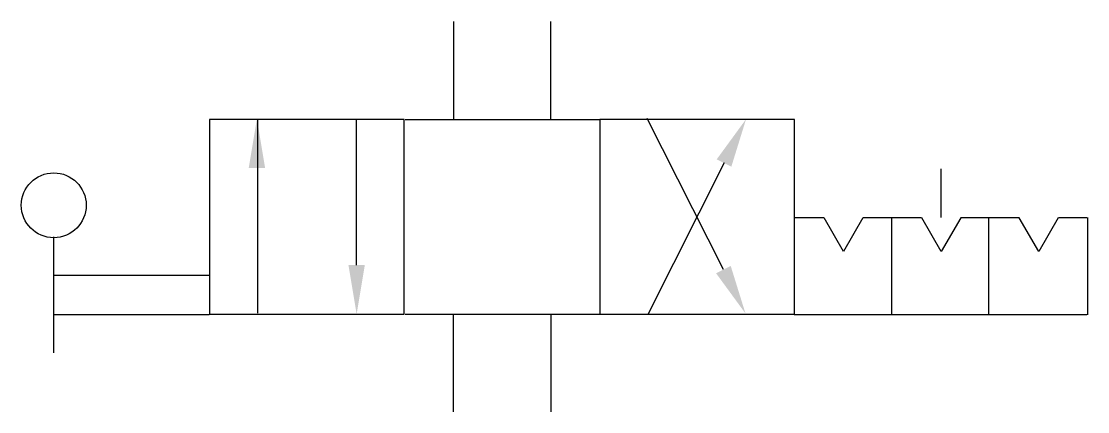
# Model space of a CAD drawing. Extents: x 96.4 to 151.1, y 15.2 to 35.2.
import ezdxf

# ---------------------------------------------------------------- set-up
doc = ezdxf.new("R2010")
doc.units = 0
doc.header["$MEASUREMENT"] = 0
for name, color, linetype in [('11', 1, 'CONTINUOUS'), ('12', 2, 'CONTINUOUS'), ('16', 6, 'CONTINUOUS')]:
    doc.layers.add(name, color=color, linetype=linetype)

# ---------------------------------------------------------------- blocks, each defined once
blk = doc.blocks.new('FHYA05', base_point=(660.45, 339.229))
at = {"layer": '11'}
for p, q in [((652.423, 341.206), (652.423, 335.259)), ((660.426, 339.229), (652.423, 339.229)), ((652.423, 337.229), (660.426, 337.229))]:
    blk.add_line(p, q, dxfattribs=at)
blk.add_circle((652.443, 342.835), 1.665, dxfattribs=at)
blk = doc.blocks.new('FHYJ10', base_point=(695.595, 97.595))
at = {"layer": '11'}
for p, q in [((708.157, 107.73), (708.157, 112.73)), ((713.139, 107.73), (713.139, 112.73)), ((695.607, 107.693), (695.607, 97.693)), ((705.607, 107.693), (695.607, 107.693)), ((698.081, 97.739), (698.081, 107.725)), ((703.162, 100.218), (703.162, 107.693)), ((705.607, 97.693), (705.607, 107.693)), ((705.647, 107.693), (715.647, 107.693)), ((725.643, 107.694), (715.643, 107.694)), ((715.643, 107.694), (715.643, 97.694)), ((721.993, 99.981), (718.085, 107.741)), ((725.643, 97.694), (725.643, 107.694)), ((722.024, 105.457), (718.134, 97.714)), ((695.607, 97.693), (705.607, 97.693)), ((705.647, 97.698), (715.647, 97.698)), ((708.118, 97.688), (708.118, 92.688)), ((713.139, 97.688), (713.139, 92.688)), ((715.643, 97.694), (725.643, 97.694))]:
    blk.add_line(p, q, dxfattribs=at)
at = {"layer": '12'}
for points in [[(697.622, 105.205), (698.462, 105.205), (698.042, 107.725)], [(721.649, 105.646), (722.4, 105.269), (723.156, 107.709)], [(703.582, 100.218), (702.742, 100.218), (703.162, 97.698)], [(722.368, 100.17), (721.618, 99.792), (723.126, 97.73)]]:
    blk.add_solid(points, dxfattribs=at)

msp = doc.modelspace()

# ---------------------------------------------------------------- linework, layer by layer
at = {"layer": '11'}
for p, q in [((143.588, 25.121), (143.588, 27.621)), ((136.039, 25.121), (137.562, 25.121)), ((138.57, 23.373), (137.57, 25.105)), ((139.57, 25.105), (138.57, 23.373)), ((139.578, 25.121), (141.042, 25.121)), ((141.039, 25.121), (141.039, 20.121)), ((141.059, 25.121), (142.581, 25.121)), ((143.589, 23.373), (142.589, 25.105)), ((144.589, 25.105), (143.589, 23.373)), ((144.597, 25.121), (146.061, 25.121)), ((146.039, 20.121), (146.039, 25.121)), ((146.067, 25.121), (147.589, 25.121)), ((148.597, 23.373), (147.597, 25.105)), ((149.597, 25.105), (148.597, 23.373)), ((149.606, 25.121), (151.069, 25.121)), ((151.107, 25.121), (151.107, 20.121)), ((151.069, 20.121), (136.039, 20.121))]:
    msp.add_line(p, q, dxfattribs=at)

# ---------------------------------------------------------------- block references
at = {"layer": '16'}
for name, p in [('FHYJ10', (106.008, 20.059)), ('FHYA05', (106.03, 22.144))]:
    msp.add_blockref(name, p, dxfattribs=at)

doc.saveas('drawing.dxf')
